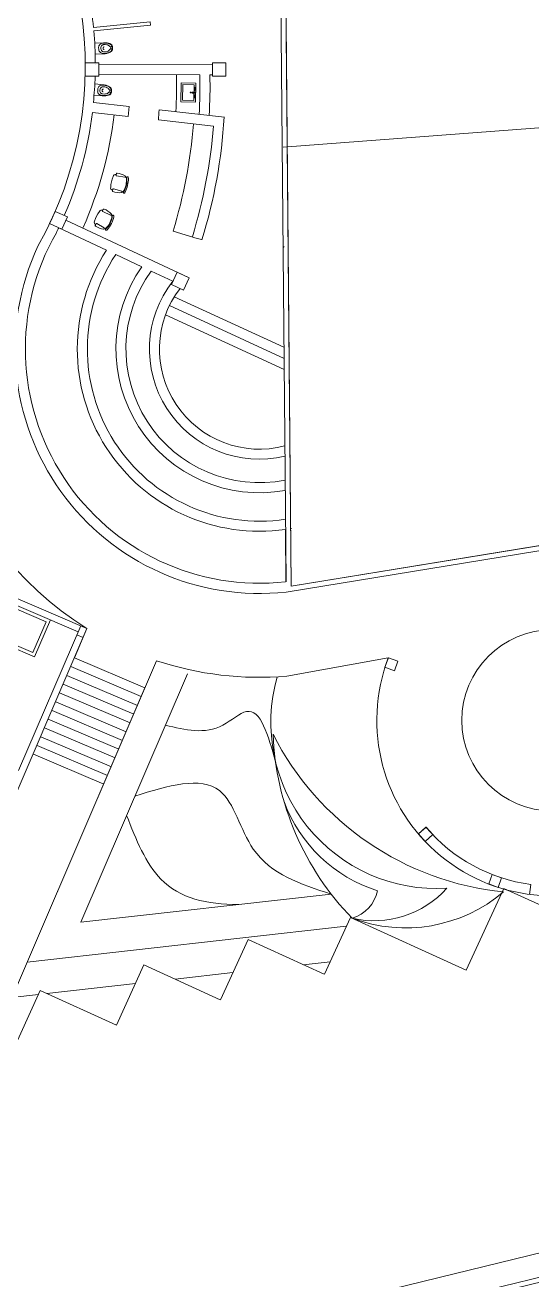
# Model space of a CAD drawing. Header units: metres. Extents: x -48 to 2360, y -1392 to 453.
# Drawn here: x 727.31 to 742.43, y -1013.79 to -976.35 of the extents above; entities that cross this region are included whole.
import ezdxf

# ---------------------------------------------------------------- set-up
doc = ezdxf.new("R2010")
doc.units = ezdxf.units.M
doc.layers.get('0').update_dxf_attribs({"color": 200})
doc.layers.add('JARDINERAS', color=93, linetype='Continuous', lineweight=5, transparency=0.4)
doc.layers.add('MUEBLES', color=223, linetype='Continuous', lineweight=5, transparency=0.3)
doc.layers.add('TODO', color=210, linetype='Continuous', lineweight=5)

# ---------------------------------------------------------------- blocks, each defined once
blk = doc.blocks.new('Mo-L-Silla-01')
for points in [[(-0.215, 0.42, -1.09212), (-0.231, 0.466), (-0.213, 0.471, -0.121573), (0.219, 0.471), (0.236, 0.466, -0.688907), (0.228, 0.417, 0.187754), (-0.215, 0.42, 0.188206)], [(-0.258, 0.364, 0.112434), (-0.287, 0.108, 0.50046), (-0.267, 0.092), (-0.224, 0.092, 0.50046), (-0.204, 0.108), (-0.217, 0.362, 0.401286), (-0.227, 0.371), (-0.249, 0.371)], [(0.243, 0.371), (0.221, 0.371, 0.401286), (0.211, 0.362), (0.198, 0.108, 0.50046), (0.218, 0.092), (0.261, 0.092, 0.50046), (0.281, 0.108, 0.112434), (0.252, 0.364, 0.112434)]]:
    blk.add_lwpolyline(points, format="xyb")
for centre, radius, start, end in [((-0.19, 0.362), 0.0525, 114.5425, 169.8495), ((0, -0.18), 0.627, 70.2851, 109.6933), ((0.183, 0.359), 0.058, 12.0293, 60.6281), ((-0.249, 0.361), 0.01, 90, 160.8185), ((-0.163, 0.092), 0.0769, 180.7158, 270.3544), ((0, 0.873), 0.873, 259.2995, 280.7005), ((0.163, 0.092), 0.0769, 269.6456, 359.2842), ((0.243, 0.361), 0.01, 19.1815, 90)]:
    blk.add_arc(centre, radius, start, end)

msp = doc.modelspace()

# ---------------------------------------------------------------- linework, layer by layer
at = {"layer": 'JARDINERAS', "ltscale": 0.05, "transparency": 33554687}
for p, q in [((736.892, -1003.232), (727.373, -1004.305)), ((730.603, -1004.947), (727.961, -1005.245))]:
    msp.add_line(p, q, dxfattribs=at)
at = {"layer": 'JARDINERAS', "ltscale": 0.05, "transparency": 33554687, "flags": 128}
for points in [[(734.836, -995.796, 0.51811), (739.893, -1002.103, -0.272076), (737.073, -1002.999, -0.159668)], [(735.039, -999.518, 0.233101), (737.829, -1002.176, -0.272076), (737.073, -1002.999, -0.122589)]]:
    msp.add_lwpolyline(points, format="xyb", dxfattribs=at)
at = {"layer": 'JARDINERAS', "ltscale": 0.05, "transparency": 33554687}
msp.add_arc((742.45, -993.568), 8.687, 206.988, 264.2876, dxfattribs=at)
for points in [[(734.783, -998.333), (733.916, -996.831), (733.214, -997.237), (731.496, -997.237)], [(736.445, -1002.277), (734.119, -1000.934), (733.113, -999.19), (730.588, -999.351)]]:
    msp.add_spline(points, degree=3, dxfattribs=at)
msp.add_open_spline([(733.678, -1002.588), (732.74, -1002.59), (731.264, -1002.257), (730.625, -1000.65), (730.339, -999.932)], degree=3, knots=[2.431492, 2.431492, 2.431492, 2.431492, 5.100481, 7.259658, 7.259658, 7.259658, 7.259658], dxfattribs=at)
at = {"layer": 'MUEBLES', "transparency": 33554687}
for p, q in [((729.394, -976.895), (729.651, -976.879)), ((729.511, -977.093), (729.506, -977.013)), ((729.868, -977.003), (729.871, -977.057)), ((729.916, -976.987), (729.921, -977.067)), ((729.672, -977.208), (729.415, -977.225)), ((729.393, -978.11), (729.649, -978.136)), ((729.616, -978.464), (729.36, -978.439)), ((729.477, -978.325), (729.485, -978.245)), ((729.843, -978.294), (729.838, -978.347)), ((729.893, -978.285), (729.885, -978.365))]:
    msp.add_line(p, q, dxfattribs=at)
for points in [[(731.807, -978.938, 0.019498), (731.825, -977.835, 0.019498)], [(732.393, -978.388), (732.354, -978.387), (732.304, -978.379, -0.471925), (732.303, -978.355)], [(729.042, -982.391, 0.073644), (729.973, -979.035, 0.073644)]]:
    msp.add_lwpolyline(points, format="xyb", dxfattribs=at)
for points in [[(732.409, -978.084), (731.972, -978.071), (731.955, -978.639), (732.392, -978.651)], [(732.371, -978.519), (732.363, -978.519), (732.365, -978.429), (732.374, -978.429)], [(732.381, -978.212), (732.372, -978.212), (732.369, -978.302), (732.378, -978.302)], [(732.388, -978.358), (732.376, -978.358), (732.376, -978.378), (732.387, -978.379)], [(722.608, -991.862), (722.213, -992.781), (727.543, -995.07), (727.937, -994.151)]]:
    msp.add_lwpolyline(points, close=True, dxfattribs=at)
for points in [[(732.351, -978.35), (732.357, -978.132), (732.021, -978.122), (732.007, -978.59), (732.344, -978.6), (732.35, -978.386)], [(732.393, -978.351), (732.354, -978.35), (732.303, -978.355)], [(732.364, -978.476), (732.35, -978.476), (732.351, -978.433), (732.365, -978.433)], [(732.37, -978.255), (732.357, -978.254), (732.355, -978.297), (732.369, -978.298)], [(732.364, -978.468), (732.357, -978.468), (732.357, -978.44), (732.365, -978.441)], [(732.37, -978.262), (732.363, -978.262), (732.362, -978.29), (732.369, -978.29)], [(732.374, -978.433), (732.392, -978.434), (732.39, -978.477), (732.373, -978.476)], [(732.374, -978.441), (732.384, -978.441), (732.383, -978.469), (732.373, -978.469)], [(732.378, -978.298), (732.396, -978.299), (732.397, -978.256), (732.379, -978.255)], [(732.378, -978.29), (732.388, -978.291), (732.389, -978.263), (732.379, -978.263)], [(722.556, -991.731), (722.082, -992.834), (727.595, -995.201), (728.069, -994.098)]]:
    msp.add_lwpolyline(points, dxfattribs=at)
msp.add_circle((732.252, -978.365), 0.0126, dxfattribs=at)
for centre, radius, start, end in [((729.594, -977.008), 0.0878, 154.8611, 183.6321), ((729.626, -977.023), 0.123, 130.6614, 154.8611), ((729.648, -977.048), 0.157, 110.9843, 130.6614), ((729.699, -977.041), 0.129, 164.4998, 202.7645), ((729.68, -977.036), 0.109, 143.6852, 164.4998), ((729.664, -977.09), 0.201, 93.6321, 110.9843), ((729.668, -977.027), 0.0933, 119.9477, 143.6852), ((729.659, -977.012), 0.0762, 93.6321, 119.9477), ((729.674, -977.038), 0.0357, 118.9824, 142.4692), ((729.684, -977.407), 0.529, 82.263, 93.6321), ((729.684, -977.407), 0.519, 82.263, 93.6321), ((729.696, -977.196), 0.264, 78.7343, 99.1964), ((729.672, -977.034), 0.0307, 93.6321, 118.9824), ((729.712, -977.119), 0.185, 60.9205, 78.7343), ((729.712, -977.204), 0.315, 67.7385, 82.263), ((729.712, -977.204), 0.325, 67.7385, 82.263), ((729.74, -977.069), 0.128, 37.5235, 60.9205), ((729.765, -977.075), 0.175, 44.1056, 67.7385), ((729.765, -977.075), 0.185, 44.1056, 67.7385), ((729.866, -976.972), 0.0317, 217.5235, 239.801), ((729.866, -976.972), 0.0313, 239.801, 262.2077), ((729.866, -976.972), 0.031, 262.2077, 284.7993), ((729.866, -976.973), 0.0307, 284.7993, 330.2478), ((729.865, -976.973), 0.0317, 15.246, 37.5235), ((729.866, -976.973), 0.031, 330.2478, 352.8394), ((729.865, -976.972), 0.0313, 352.8394, 15.246), ((729.851, -976.991), 0.0648, 3.6321, 44.1056), ((729.599, -977.088), 0.0878, 183.6321, 212.4032), ((729.629, -977.069), 0.123, 212.4032, 236.6029), ((729.648, -977.04), 0.157, 236.6029, 256.28), ((729.681, -977.049), 0.109, 202.7645, 223.5791), ((729.67, -977.059), 0.0933, 223.5791, 247.3166), ((729.658, -976.997), 0.201, 256.28, 273.6321), ((729.663, -977.075), 0.0762, 247.3166, 273.6321), ((729.683, -977.042), 0.0457, 163.7246, 203.5397), ((729.678, -977.041), 0.0401, 142.4692, 163.7246), ((729.678, -977.044), 0.0401, 203.5397, 224.7951), ((729.675, -977.047), 0.0357, 224.7951, 248.2819), ((729.673, -977.052), 0.0307, 248.2819, 273.6321), ((729.677, -976.888), 0.264, 268.0679, 288.53), ((729.638, -976.68), 0.519, 273.6321, 285.0013), ((729.638, -976.68), 0.529, 273.6321, 285.0013), ((729.702, -976.962), 0.185, 288.53, 306.3438), ((729.691, -976.878), 0.315, 285.0013, 299.5258), ((729.691, -976.878), 0.325, 285.0013, 299.5258), ((729.736, -977.008), 0.128, 306.3438, 329.7407), ((729.874, -977.089), 0.0317, 127.4632, 149.7407), ((729.76, -976.999), 0.175, 299.5258, 323.1587), ((729.76, -976.999), 0.185, 299.5258, 323.1587), ((729.873, -977.089), 0.0313, 105.0566, 127.4632), ((729.873, -977.088), 0.031, 82.465, 105.0566), ((729.873, -977.088), 0.0307, 37.0165, 82.465), ((729.873, -977.088), 0.031, 14.4249, 37.0165), ((729.872, -977.088), 0.0317, 329.7407, 352.0182), ((729.873, -977.088), 0.0313, 352.0182, 14.4249), ((729.856, -977.071), 0.0648, 323.1587, 3.6321), ((729.597, -978.662), 0.529, 72.9676, 84.3367), ((729.564, -978.333), 0.0878, 174.3367, 203.1078), ((729.597, -978.319), 0.123, 203.1078, 227.3075), ((729.572, -978.254), 0.0878, 145.5657, 174.3367), ((729.601, -978.274), 0.123, 121.366, 145.5657), ((729.62, -978.295), 0.157, 227.3075, 246.9846), ((729.619, -978.303), 0.157, 101.6889, 121.366), ((729.67, -978.304), 0.129, 155.2043, 193.4691), ((729.651, -978.308), 0.109, 193.4691, 214.2837), ((729.653, -978.295), 0.109, 134.3898, 155.2044), ((729.637, -978.254), 0.201, 246.9846, 264.3367), ((729.638, -978.317), 0.0933, 214.2837, 238.0211), ((729.642, -978.284), 0.0933, 110.6523, 134.3898), ((729.628, -978.346), 0.201, 84.3367, 101.6889), ((729.629, -978.331), 0.0762, 238.0211, 264.3367), ((729.636, -978.268), 0.0762, 84.3367, 110.6523), ((729.654, -978.302), 0.0457, 154.4292, 194.2442), ((729.649, -978.303), 0.0401, 194.2442, 215.4997), ((729.649, -978.3), 0.0401, 133.1738, 154.4292), ((729.645, -978.306), 0.0357, 215.4997, 238.9865), ((729.668, -977.938), 0.529, 264.3367, 275.7058), ((729.668, -977.938), 0.519, 264.3367, 275.7058), ((729.646, -978.296), 0.0357, 109.6869, 133.1738), ((729.673, -978.148), 0.264, 258.7724, 279.2346), ((729.643, -978.31), 0.0307, 238.9865, 264.3367), ((729.645, -978.292), 0.0307, 84.3367, 109.6869), ((729.643, -978.456), 0.264, 69.4389, 89.901), ((729.597, -978.662), 0.519, 72.9676, 84.3367), ((729.686, -978.226), 0.185, 279.2346, 297.0483), ((729.689, -978.141), 0.315, 275.7058, 290.2304), ((729.689, -978.141), 0.325, 275.7058, 290.2304), ((729.67, -978.382), 0.185, 51.6251, 69.4389), ((729.656, -978.467), 0.315, 58.4431, 72.9676), ((729.656, -978.467), 0.325, 58.4431, 72.9676), ((729.712, -978.277), 0.128, 297.0483, 320.4453), ((729.706, -978.338), 0.128, 28.2281, 51.6251), ((729.737, -978.272), 0.175, 290.2304, 313.8633), ((729.737, -978.272), 0.185, 290.2304, 313.8633), ((729.835, -978.379), 0.0317, 118.1678, 140.4453), ((729.846, -978.262), 0.0317, 208.2281, 230.5056), ((729.835, -978.379), 0.0313, 95.7612, 118.1678), ((729.73, -978.348), 0.175, 34.8102, 58.4431), ((729.73, -978.348), 0.185, 34.8102, 58.4431), ((729.846, -978.262), 0.0313, 230.5056, 252.9122), ((729.835, -978.378), 0.031, 73.1696, 95.7612), ((729.846, -978.263), 0.031, 252.9122, 275.5039), ((729.835, -978.378), 0.0307, 27.7211, 73.1696), ((729.846, -978.263), 0.0307, 275.5039, 320.9524), ((729.834, -978.378), 0.0317, 320.4453, 342.7228), ((729.834, -978.378), 0.031, 5.1294, 27.7211), ((729.834, -978.378), 0.0313, 342.7228, 5.1294), ((729.82, -978.359), 0.0648, 313.8633, 354.3367), ((729.846, -978.263), 0.031, 320.9524, 343.544), ((729.845, -978.263), 0.0317, 5.9506, 28.2281), ((729.846, -978.263), 0.0313, 343.544, 5.9506), ((729.828, -978.279), 0.0648, 354.3367, 34.8102), ((732.357, -978.369), 0.0405, 333.3593, 27.2063)]:
    msp.add_arc(centre, radius, start, end, dxfattribs=at)
at = {"layer": 'TODO', "ltscale": 0.05, "transparency": 33554687}
for p, q in [((735.098, -992.959), (734.939, -975.155)), ((735.247, -993.091), (735.089, -975.157)), ((731.31, -978.883), (733.257, -979.1)), ((731.291, -979.182), (732.931, -979.365)), ((735.034, -985.964), (731.759, -984.459)), ((735.037, -986.296), (731.615, -984.722)), ((735.039, -986.627), (731.498, -984.999)), ((754.469, -989.947), (735.247, -993.091)), ((754.469, -989.947), (735.247, -993.091)), ((732.152, -995.71), (728.97, -1003.119)), ((736.445, -1002.277), (728.97, -1003.119)), ((736.408, -1004.293), (735.607, -1004.384)), ((733.512, -1004.62), (731.785, -1004.814)), ((727.707, -1005.274), (726.918, -1005.363)), ((704.956, -1022.898), (760.957, -1009.242))]:
    msp.add_line(p, q, dxfattribs=at)
at = {"layer": 'TODO', "transparency": 33554687}
for p, q in [((729.407, -977.523), (729.407, -977.523)), ((729.507, -977.523), (732.902, -977.531)), ((729.508, -977.829), (732.525, -977.836)), ((732.825, -977.837), (732.903, -977.837)), ((729.349, -978.664), (730.414, -978.783)), ((730.414, -978.783), (730.389, -979.082)), ((728.532, -982.17), (732.209, -983.894)), ((728.314, -982.399), (729.741, -983.068)), ((732.441, -982.723), (731.725, -982.501)), ((732.588, -982.754), (732.441, -982.723)), ((730.015, -983.197), (730.795, -983.562)), ((731.071, -983.691), (731.718, -983.995)), ((729.158, -994.349), (723.635, -1007.213)), ((727.12, -998.588), (728.975, -994.27)), ((731.233, -995.316), (725.737, -1008.115)), ((730.887, -996.123), (728.784, -995.228)), ((730.776, -996.385), (728.672, -995.49)), ((728.672, -995.49), (730.776, -996.385)), ((730.553, -996.908), (728.45, -996.013)), ((728.45, -996.013), (730.553, -996.908)), ((730.664, -996.647), (728.561, -995.752)), ((728.561, -995.752), (730.664, -996.647)), ((730.442, -997.17), (728.338, -996.275)), ((728.338, -996.275), (730.442, -997.17)), ((730.219, -997.693), (728.116, -996.798)), ((728.116, -996.798), (730.219, -997.693)), ((730.331, -997.432), (728.227, -996.537)), ((728.227, -996.537), (730.331, -997.432)), ((730.108, -997.955), (728.005, -997.06)), ((728.005, -997.06), (730.108, -997.955)), ((729.885, -998.479), (727.782, -997.584)), ((727.782, -997.584), (729.885, -998.479)), ((729.997, -998.217), (727.893, -997.322)), ((727.893, -997.322), (729.997, -998.217)), ((729.774, -998.74), (727.671, -997.845)), ((727.671, -997.845), (729.774, -998.74)), ((729.663, -999.002), (727.559, -998.107))]:
    msp.add_line(p, q, dxfattribs=at)
at = {"layer": 'TODO', "ltscale": 7, "transparency": 33554687}
for p, q in [((728.314, -982.399), (729.741, -983.068)), ((728.784, -995.228), (730.887, -996.123)), ((745.05, -1003.685), (741.592, -1002.109)), ((733.962, -1003.633), (733.143, -1005.428)), ((736.236, -1004.67), (733.962, -1003.633)), ((730.036, -1006.191), (730.857, -1004.391)), ((733.132, -1005.428), (730.857, -1004.391)), ((727.762, -1005.154), (725.264, -1010.633)), ((730.036, -1006.191), (727.762, -1005.154)), ((704.861, -1022.2), (755.95, -1009.742))]:
    msp.add_line(p, q, dxfattribs=at)
msp.add_lwpolyline([(702.871, -1023.561), (691.011, -942.496), (736.519, -937.11), (736.519, -939.363), (735.089, -975.157), (735.247, -993.091), (754.469, -989.947), (761.964, -991.068), (761.101, -1009.361)], close=True, dxfattribs=at)
at = {"layer": 'TODO', "transparency": 33554687}
for points in [[(746.89, -991.339), (735.098, -993.267, -0.583991), (727.691, -982.951, 0.349148), (725.564, -969.513)], [(729.158, -994.349, -0.383113), (725.472, -981.795, 0.389627), (723.006, -970.66)], [(729.362, -976.52), (731.054, -976.358), (731.045, -976.259), (729.352, -976.421, 0.020921), (729.221, -975.503), (730.891, -975.185)], [(729.407, -977.477, 0.021609), (729.362, -976.52)], [(729.349, -978.664, 0.016104), (729.403, -977.877, 0.016104)], [(732.504, -979.016, 0.019859), (732.525, -977.836, 0.019859)], [(732.803, -979.049, 0.020064), (732.825, -977.834, 0.019932)], [(731.291, -979.182, 0.0055), (731.31, -978.883)], [(728.482, -982.034, 0.071251), (729.321, -978.963)], [(730.389, -979.082), (729.321, -978.963, -0.073385)], [(731.725, -982.501, 0.055522), (732.334, -979.304, 0.055522)], [(735.08, -992.961, -0.613986), (728.245, -982.546, -0.613986)], [(728.245, -982.546, 0.003643), (728.316, -982.398, 0.003643)], [(735.008, -982.964, -0.003012), (735.044, -982.973)], [(735.082, -991.398, -0.643906), (729.741, -983.068)], [(735.079, -991.095, -0.649545), (730.015, -983.197)], [(735.072, -990.235, -0.67011), (730.795, -983.562)], [(735.069, -989.93, -0.679628), (731.071, -983.691)], [(735.063, -989.215, -0.709283), (731.718, -983.995)], [(735.06, -988.907, -0.713571), (731.933, -984.207, -0.713571)], [(735.256, -991.37, -0.001164), (735.232, -991.374, -0.001164)], [(738.147, -995.232), (735.12, -995.776, -0.100978), (731.233, -995.316)]]:
    msp.add_lwpolyline(points, format="xyb", dxfattribs=at)
for points in [[(729.107, -977.478), (729.108, -977.878), (729.508, -977.877), (729.507, -977.477)], [(732.902, -977.478), (732.903, -977.878), (733.303, -977.877), (733.302, -977.477)], [(728.211, -981.91), (728.044, -982.273), (728.407, -982.44), (728.574, -982.077)], [(731.846, -983.727), (731.679, -984.09), (732.042, -984.257), (732.209, -983.894)]]:
    msp.add_lwpolyline(points, close=True, dxfattribs=at)
at = {"layer": 'TODO', "transparency": 33554687, "flags": 128}
for points in [[(759.087, -978.177), (735.01, -979.995)], [(739.271, -1000.282), (739.045, -1000.48)], [(742.363, -1002.287), (742.396, -1001.989)]]:
    msp.add_lwpolyline(points, dxfattribs=at)
at = {"layer": 'TODO', "ltscale": 7, "transparency": 33554687}
for points in [[(735.08, -992.961, -0.613986), (728.245, -982.546, -0.613986)], [(735.082, -991.398, -0.643906), (729.741, -983.068)]]:
    msp.add_lwpolyline(points, format="xyb", dxfattribs=at)
for points in [[(728.784, -995.228), (729.158, -994.349), (715.375, -988.43), (709.852, -1001.294), (725.737, -1008.115), (730.886, -996.123)], [(735.082, -991.398), (735.095, -992.959)], [(738.149, -995.228), (738.047, -995.51), (738.329, -995.612), (738.431, -995.33), (738.149, -995.228)], [(739.272, -1000.281), (739.048, -1000.48), (739.248, -1000.704), (739.471, -1000.504), (739.272, -1000.281)], [(741.244, -1001.691), (741.141, -1001.973), (741.423, -1002.076), (741.526, -1001.794), (741.244, -1001.691)], [(736.248, -1004.67), (737.021, -1002.975), (740.468, -1004.547), (741.592, -1002.109)]]:
    msp.add_lwpolyline(points, dxfattribs=at)
at = {"layer": 'TODO', "transparency": 33554687}
for points in [[(715.375, -988.43), (729.158, -994.349)], [(728.896, -994.453), (724.577, -992.599)], [(728.856, -994.545), (729.04, -994.624)]]:
    msp.add_lwpolyline(points, dxfattribs=at)
at = {"layer": 'TODO', "ltscale": 0.05, "transparency": 33554687}
msp.add_lwpolyline([(735.082, -991.398), (735.095, -992.959)], dxfattribs=at)
at = {"layer": 'TODO', "transparency": 33554687}
msp.add_circle((743.042, -997.094), 2.702, dxfattribs=at)
for centre, radius, start, end in [((717.675, -978.166), 15.603, 342.8967, 356.5704), ((717.675, -978.166), 15.303, 342.8967, 355.5037), ((743.042, -997.094), 5.238, 159.171, 84.2777), ((743.042, -997.094), 4.938, 220.2099, 262.4836)]:
    msp.add_arc(centre, radius, start, end, dxfattribs=at)
at = {"layer": 'TODO', "ltscale": 0.05, "transparency": 33554687}
for centre, radius, start, end in [((743.048, -997.173), 8.346, 182.3188, 224.2807), ((738.66, -998.766), 4.521, 249.4544, 310.3358)]:
    msp.add_arc(centre, radius, start, end, dxfattribs=at)

# ---------------------------------------------------------------- block references
at = {"layer": 'MUEBLES', "transparency": 33554687}
for p, rotation in [((729.886, -981.024), 257.3058172707375), ((729.442, -982.051), 243.3760207412298)]:
    msp.add_blockref('Mo-L-Silla-01', p, dxfattribs=dict(at, rotation=rotation))

doc.saveas('drawing.dxf')
